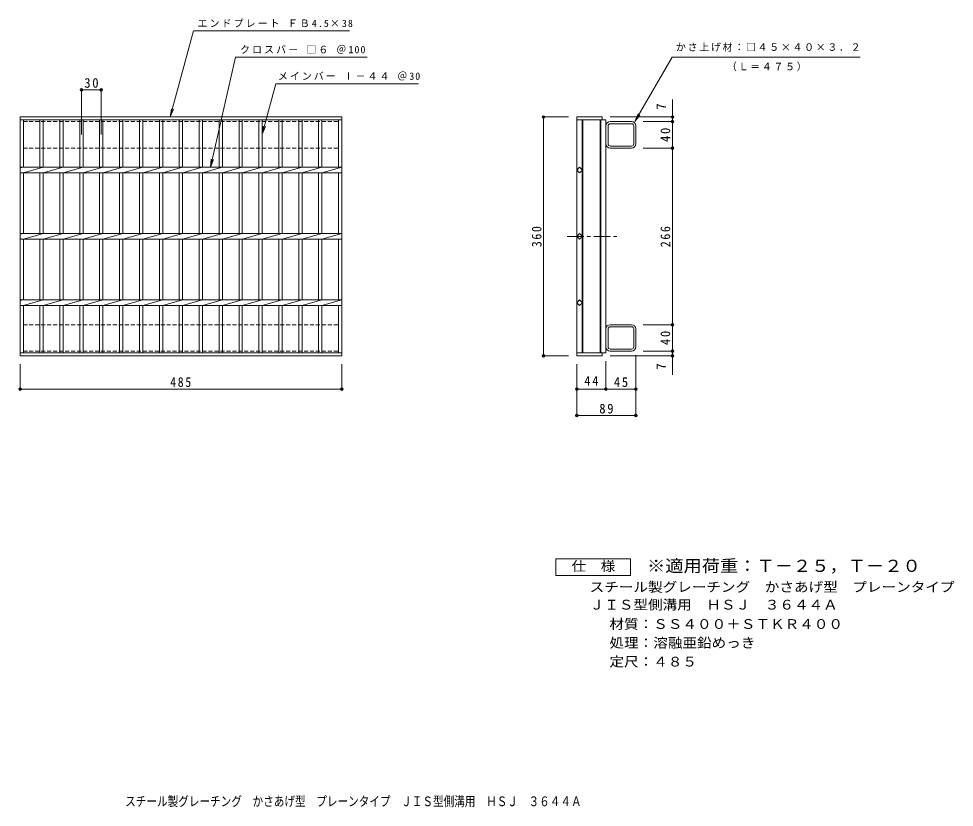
# Model space of a CAD drawing. Units: millimetres, scale not verified. Extents: x -625 to 785, y -684 to 504.
import ezdxf
from ezdxf.enums import TextEntityAlignment as Align

# ---------------------------------------------------------------- set-up
doc = ezdxf.new("R2010")
doc.units = ezdxf.units.MM
doc.header["$LTSCALE"] = 5
doc.header["$PDMODE"] = 32
doc.header["$PDSIZE"] = 4
doc.linetypes.add('CHAIN1', pattern=[8, 5, -1, 1, -1])
doc.linetypes.add('DASHED1', pattern=[1.8, 1.2, -0.6])
for name, color, linetype, lineweight in [('1-1_1-1ﾚｲﾔ', 2, 'Continuous', 9), ('1-2_1-2ﾚｲﾔ', 3, 'Continuous', 9), ('1-4_1-4ﾚｲﾔ', 7, 'Continuous', 9), ('F-4_F-4ﾚｲﾔ', 2, 'Continuous', 9)]:
    doc.layers.add(name, color=color, linetype=linetype, lineweight=lineweight)
doc.layers.add('F-5_F-5ﾚｲﾔ', color=2, linetype='Continuous')
doc.styles.add('ＭＳ ゴシック', font='')
doc.styles.get('ＭＳ ゴシック').set_extended_font_data('MS Gothic')

msp = doc.modelspace()

# ---------------------------------------------------------------- linework, layer by layer
at = {"layer": '1-1_1-1ﾚｲﾔ', "linetype": 'DASHED1'}
for p, q in [((-617.838, 348.861), (-142.838, 348.861)), ((-617.838, 308.861), (-617.838, 348.861)), ((-142.838, 348.861), (-142.838, 308.861)), ((-617.838, 308.861), (-142.838, 308.861)), ((-617.838, 42.861), (-142.838, 42.861)), ((-617.838, 42.861), (-617.838, 2.861)), ((-142.838, 2.861), (-142.838, 42.861)), ((-617.838, 2.861), (-142.838, 2.861))]:
    msp.add_line(p, q, dxfattribs=at)
at = {"layer": '1-1_1-1ﾚｲﾔ'}
for p, q in [((260.216, 315.261), (260.216, 342.461)), ((263.416, 315.261), (263.416, 342.461)), ((298.816, 348.861), (266.616, 348.861)), ((298.816, 345.661), (266.616, 345.661)), ((302.016, 315.261), (302.016, 342.461)), ((305.216, 315.261), (305.216, 342.461)), ((266.616, 312.061), (298.816, 312.061)), ((298.816, 308.861), (266.616, 308.861)), ((298.816, 42.861), (266.616, 42.861)), ((260.216, 36.461), (260.216, 9.261)), ((263.416, 36.461), (263.416, 9.261)), ((266.616, 39.661), (298.816, 39.661)), ((302.016, 36.461), (302.016, 9.261)), ((305.216, 36.461), (305.216, 9.261)), ((298.816, 6.061), (266.616, 6.061)), ((298.816, 2.861), (266.616, 2.861))]:
    msp.add_line(p, q, dxfattribs=at)
for centre, radius, start, end in [((266.616, 342.461), 6.4, 90, 180), ((266.616, 342.461), 3.2, 90, 180), ((298.816, 342.461), 6.4, 0, 90), ((298.816, 342.461), 3.2, 0, 90), ((266.616, 315.261), 6.4, 180, 270), ((266.616, 315.261), 3.2, 180, 270), ((298.816, 315.261), 6.4, 270, 0), ((298.816, 315.261), 3.2, 270, 0), ((266.616, 36.461), 6.4, 90, 180), ((298.816, 36.461), 6.4, 0, 90), ((266.616, 36.461), 3.2, 90, 180), ((298.816, 36.461), 3.2, 0, 90), ((266.616, 9.261), 6.4, 180, 270), ((266.616, 9.261), 3.2, 180, 270), ((298.816, 9.261), 3.2, 270, 0), ((298.816, 9.261), 6.4, 270, 0)]:
    msp.add_arc(centre, radius, start, end, dxfattribs=at)
at = {"layer": '1-2_1-2ﾚｲﾔ'}
for p, q in [((-622.838, 355.861), (-137.838, 355.861)), ((-622.838, -4.139), (-622.838, 355.861)), ((-137.838, 355.861), (-137.838, -4.139)), ((216.216, 355.861), (254.216, 355.861)), ((216.216, 355.861), (216.216, -4.139)), ((254.216, 355.861), (254.216, 351.361)), ((-622.838, 351.361), (-137.838, 351.361)), ((-617.838, 280.101), (-617.838, 351.361)), ((-592.837, 351.361), (-592.837, 280.101)), ((-587.838, 351.361), (-587.838, 280.101)), ((-562.838, 351.361), (-562.838, 280.101)), ((-557.837, 351.361), (-557.837, 280.101)), ((-532.838, 351.361), (-532.838, 280.101)), ((-527.838, 351.361), (-527.838, 280.101)), ((-502.837, 351.361), (-502.837, 280.101)), ((-497.838, 351.361), (-497.838, 280.101)), ((-472.838, 351.361), (-472.838, 280.101)), ((-467.837, 351.361), (-467.837, 280.101)), ((-442.837, 351.361), (-442.837, 280.101)), ((-437.838, 351.361), (-437.838, 280.101)), ((-412.837, 351.361), (-412.837, 280.101)), ((-407.838, 351.361), (-407.838, 280.101)), ((-382.838, 351.361), (-382.838, 280.101)), ((-377.838, 351.361), (-377.838, 280.101)), ((-352.838, 351.361), (-352.838, 280.101)), ((-347.838, 351.361), (-347.838, 280.101)), ((-322.837, 351.361), (-322.837, 280.101)), ((-317.838, 351.361), (-317.838, 280.101)), ((-292.838, 351.361), (-292.838, 280.101)), ((-287.837, 351.361), (-287.837, 280.101)), ((-262.838, 351.361), (-262.838, 280.101)), ((-257.838, 351.361), (-257.838, 280.101)), ((-232.838, 351.361), (-232.838, 280.101)), ((-227.838, 351.361), (-227.838, 280.101)), ((-202.837, 351.361), (-202.837, 280.101)), ((-197.838, 351.361), (-197.838, 280.101)), ((-172.837, 351.361), (-172.837, 280.101)), ((-167.838, 351.361), (-167.838, 280.101)), ((-142.838, 351.361), (-142.838, 280.101)), ((216.216, 351.361), (260.216, 351.361)), ((224.216, 351.361), (224.216, 276.346)), ((225.216, 351.361), (225.216, 0.361)), ((251.216, 351.361), (251.216, 0.361)), ((252.216, 351.361), (252.216, 0.361)), ((260.216, 351.361), (260.216, 0.361)), ((-622.838, 280.101), (-137.838, 280.101)), ((-617.838, 280.101), (-622.838, 279.101)), ((-622.838, 271.621), (-137.838, 271.621)), ((-587.838, 280.101), (-617.838, 271.621)), ((-617.838, 180.101), (-617.838, 271.621)), ((-592.837, 271.621), (-592.837, 180.101)), ((-557.837, 280.101), (-587.838, 271.621)), ((-587.838, 271.621), (-587.838, 180.101)), ((-562.838, 271.621), (-562.838, 180.101)), ((-527.838, 280.101), (-557.837, 271.621)), ((-557.837, 271.621), (-557.837, 180.101)), ((-532.838, 271.621), (-532.838, 180.101)), ((-497.838, 280.101), (-527.838, 271.621)), ((-527.838, 271.621), (-527.838, 180.101)), ((-502.837, 271.621), (-502.837, 180.101)), ((-467.837, 280.101), (-497.838, 271.621)), ((-497.838, 271.621), (-497.838, 180.101)), ((-472.838, 271.621), (-472.838, 180.101)), ((-437.838, 280.101), (-467.837, 271.621)), ((-467.837, 271.621), (-467.837, 180.101)), ((-442.837, 271.621), (-442.837, 180.101)), ((-407.838, 280.101), (-437.838, 271.621)), ((-437.838, 271.621), (-437.838, 180.101)), ((-412.837, 271.621), (-412.837, 180.101)), ((-377.837, 280.101), (-407.838, 271.621)), ((-407.838, 271.621), (-407.838, 180.101)), ((-382.838, 271.621), (-382.838, 180.101)), ((-347.838, 280.101), (-377.838, 271.621)), ((-377.838, 271.621), (-377.838, 180.101)), ((-352.838, 271.621), (-352.838, 180.101)), ((-317.838, 280.101), (-347.838, 271.621)), ((-347.838, 271.621), (-347.838, 180.101)), ((-322.837, 271.621), (-322.837, 180.101)), ((-287.837, 280.101), (-317.838, 271.621)), ((-317.838, 271.621), (-317.838, 180.101)), ((-292.838, 271.621), (-292.838, 180.101)), ((-257.838, 280.101), (-287.837, 271.621)), ((-287.837, 271.621), (-287.837, 180.101)), ((-262.838, 271.621), (-262.838, 180.101)), ((-227.838, 280.101), (-257.838, 271.621)), ((-257.838, 271.621), (-257.838, 180.101)), ((-232.838, 271.621), (-232.838, 180.101)), ((-197.838, 280.101), (-227.838, 271.621)), ((-227.838, 271.621), (-227.838, 180.101)), ((-202.837, 271.621), (-202.837, 180.101)), ((-167.837, 280.101), (-197.838, 271.621)), ((-197.838, 271.621), (-197.838, 180.101)), ((-172.837, 271.621), (-172.837, 180.101)), ((-137.837, 280.101), (-167.838, 271.621)), ((-167.838, 271.621), (-167.838, 180.101)), ((-142.838, 271.621), (-142.838, 180.101)), ((224.216, 275.376), (224.216, 0.361)), ((-622.838, 180.101), (-137.838, 180.101)), ((-617.838, 180.101), (-622.838, 179.101)), ((-622.838, 171.621), (-137.838, 171.621)), ((-587.838, 180.101), (-617.838, 171.621)), ((-617.838, 80.101), (-617.838, 171.621)), ((-592.837, 171.621), (-592.837, 80.101)), ((-557.837, 180.101), (-587.838, 171.621)), ((-587.838, 171.621), (-587.838, 80.101)), ((-562.838, 171.621), (-562.838, 80.101)), ((-527.838, 180.101), (-557.837, 171.621)), ((-557.837, 171.621), (-557.837, 80.101)), ((-532.838, 171.621), (-532.838, 80.101)), ((-497.838, 180.101), (-527.838, 171.621)), ((-527.838, 171.621), (-527.838, 80.101)), ((-502.837, 171.621), (-502.837, 80.101)), ((-467.837, 180.101), (-497.838, 171.621)), ((-497.838, 171.621), (-497.838, 80.101)), ((-472.838, 171.621), (-472.838, 80.101)), ((-437.838, 180.101), (-467.837, 171.621)), ((-467.837, 171.621), (-467.837, 80.101)), ((-442.837, 171.621), (-442.837, 80.101)), ((-407.838, 180.101), (-437.838, 171.621)), ((-437.838, 171.621), (-437.838, 80.101)), ((-412.837, 171.621), (-412.837, 80.101)), ((-377.837, 180.101), (-407.838, 171.621)), ((-407.838, 171.621), (-407.838, 80.101)), ((-382.838, 171.621), (-382.838, 80.101)), ((-347.838, 180.101), (-377.838, 171.621)), ((-377.838, 171.621), (-377.838, 80.101)), ((-352.838, 171.621), (-352.838, 80.101)), ((-317.838, 180.101), (-347.838, 171.621)), ((-347.838, 171.621), (-347.838, 80.101)), ((-322.837, 171.621), (-322.837, 80.101)), ((-287.837, 180.101), (-317.838, 171.621)), ((-317.838, 171.621), (-317.838, 80.101)), ((-292.838, 171.621), (-292.838, 80.101)), ((-257.838, 180.101), (-287.837, 171.621)), ((-287.837, 171.621), (-287.837, 80.101)), ((-262.838, 171.621), (-262.838, 80.101)), ((-227.838, 180.101), (-257.838, 171.621)), ((-257.838, 171.621), (-257.838, 80.101)), ((-232.838, 171.621), (-232.838, 80.101)), ((-197.838, 180.101), (-227.838, 171.621)), ((-227.838, 171.621), (-227.838, 80.101)), ((-202.837, 171.621), (-202.837, 80.101)), ((-167.837, 180.101), (-197.838, 171.621)), ((-197.838, 171.621), (-197.838, 80.101)), ((-172.837, 171.621), (-172.837, 80.101)), ((-137.837, 180.101), (-167.838, 171.621)), ((-167.838, 171.621), (-167.838, 80.101)), ((-142.838, 171.621), (-142.838, 80.101)), ((-622.838, 80.101), (-137.838, 80.101)), ((-617.838, 80.101), (-622.838, 79.101)), ((-622.838, 71.621), (-137.838, 71.621)), ((-587.838, 80.101), (-617.838, 71.621)), ((-617.838, 0.361), (-617.838, 71.621)), ((-592.837, 71.621), (-592.837, 0.361)), ((-557.837, 80.101), (-587.838, 71.621)), ((-587.838, 71.621), (-587.838, 0.361)), ((-562.838, 71.621), (-562.838, 0.361)), ((-527.838, 80.101), (-557.837, 71.621)), ((-557.837, 71.621), (-557.837, 0.361)), ((-532.838, 71.621), (-532.838, 0.361)), ((-497.838, 80.101), (-527.838, 71.621)), ((-527.838, 71.621), (-527.838, 0.361)), ((-502.837, 71.621), (-502.837, 0.361)), ((-467.837, 80.101), (-497.838, 71.621)), ((-497.838, 71.621), (-497.838, 0.361)), ((-472.838, 71.621), (-472.838, 0.361)), ((-437.838, 80.101), (-467.837, 71.621)), ((-467.837, 71.621), (-467.837, 0.361)), ((-442.837, 71.621), (-442.837, 0.361)), ((-407.838, 80.101), (-437.838, 71.621)), ((-437.838, 71.621), (-437.838, 0.361)), ((-412.837, 71.621), (-412.837, 0.361)), ((-377.837, 80.101), (-407.838, 71.621)), ((-407.838, 71.621), (-407.838, 0.361)), ((-382.838, 71.621), (-382.838, 0.361)), ((-347.838, 80.101), (-377.838, 71.621)), ((-377.838, 71.621), (-377.838, 0.361)), ((-352.838, 71.621), (-352.838, 0.361)), ((-317.838, 80.101), (-347.838, 71.621)), ((-347.838, 71.621), (-347.838, 0.361)), ((-322.837, 71.621), (-322.837, 0.361)), ((-287.837, 80.101), (-317.838, 71.621)), ((-317.838, 71.621), (-317.838, 0.361)), ((-292.838, 71.621), (-292.838, 0.361)), ((-257.838, 80.101), (-287.837, 71.621)), ((-287.837, 71.621), (-287.837, 0.361)), ((-262.838, 71.621), (-262.838, 0.361)), ((-227.838, 80.101), (-257.838, 71.621)), ((-257.838, 71.621), (-257.838, 0.361)), ((-232.838, 71.621), (-232.838, 0.361)), ((-197.838, 80.101), (-227.838, 71.621)), ((-227.838, 71.621), (-227.838, 0.361)), ((-202.837, 71.621), (-202.837, 0.361)), ((-167.837, 80.101), (-197.838, 71.621)), ((-197.838, 71.621), (-197.838, 0.361)), ((-172.837, 71.621), (-172.837, 0.361)), ((-137.837, 80.101), (-167.838, 71.621)), ((-167.838, 71.621), (-167.838, 0.361)), ((-142.838, 71.621), (-142.838, 0.361)), ((-137.838, 0.361), (-622.838, 0.361)), ((216.216, 0.361), (260.216, 0.361)), ((254.216, -4.139), (254.216, 0.361)), ((-137.838, -4.139), (-622.838, -4.139)), ((216.216, -4.139), (254.216, -4.139))]:
    msp.add_line(p, q, dxfattribs=at)
at = {"layer": '1-2_1-2ﾚｲﾔ', "linetype": 'CHAIN1'}
msp.add_line((201.766, 175.861), (279.528, 175.861), dxfattribs=at)
at = {"layer": '1-2_1-2ﾚｲﾔ'}
for points in [[(224.702, 275.861), (220.459, 271.618), (216.216, 275.861), (220.459, 280.104)], [(224.702, 175.861), (220.459, 171.618), (216.216, 175.861), (220.459, 180.104)], [(224.702, 75.861), (220.459, 80.104), (216.216, 75.861), (220.459, 71.618)]]:
    msp.add_lwpolyline(points, close=True, dxfattribs=at)
at = {"layer": '1-4_1-4ﾚｲﾔ'}
for p, q in [((-335.772, 280.101), (-298.055, 445.861)), ((-298.055, 445.861), (-99.632, 445.861)), ((-530.338, 329.414), (-530.338, 398.189)), ((-530.338, 396.689), (-500.338, 396.689)), ((-500.338, 329.414), (-500.338, 398.189)), ((-257.838, 329.85), (-237.471, 405.861)), ((-237.471, 405.861), (-22.158, 405.861)), ((360.216, -32.484), (360.216, 382.422)), ((-396.417, 355.861), (-394.785, 368.254)), ((-396.417, 355.861), (-391.633, 367.409)), ((203.716, 355.861), (164.716, 355.861)), ((166.216, -4.139), (166.216, 355.861)), ((266.716, 355.861), (361.716, 355.861)), ((303.816, 348.861), (308.6, 360.409)), ((303.816, 348.861), (311.426, 358.778)), ((-257.838, 329.85), (-256.206, 342.243)), ((-257.838, 329.85), (-253.054, 341.399)), ((316.316, 348.861), (361.716, 348.861)), ((316.316, 308.861), (361.716, 308.861)), ((-335.772, 280.101), (-334.613, 292.547)), ((-335.772, 280.101), (-331.431, 291.823)), ((316.316, 42.861), (361.716, 42.861)), ((316.316, 2.861), (361.716, 2.861)), ((203.716, -4.139), (164.716, -4.139)), ((260.216, -12.139), (260.216, -55.639)), ((266.716, -4.139), (361.716, -4.139)), ((305.216, -3.239), (305.216, -95.639)), ((-622.838, -16.639), (-622.838, -55.639)), ((-137.838, -16.639), (-137.838, -55.639)), ((216.216, -16.639), (216.216, -95.639)), ((-622.838, -54.139), (-137.838, -54.139)), ((216.216, -54.139), (305.216, -54.139)), ((216.216, -94.139), (305.216, -94.139))]:
    msp.add_line(p, q, dxfattribs=at)
for points in [[(-396.417, 355.861), (-361.583, 485.861), (-126.136, 485.861)], [(303.816, 348.861), (359.819, 445.861), (643.212, 445.861)]]:
    msp.add_lwpolyline(points, dxfattribs=at)
for p in [(-530.338, 396.689), (-500.338, 396.689), (166.216, 355.861), (360.216, 355.861), (360.216, 348.861), (360.216, 308.861), (360.216, 42.861), (360.216, 2.861), (166.216, -4.139), (360.216, -4.139), (-622.838, -54.139), (-137.838, -54.139), (216.216, -54.139), (260.216, -54.139), (305.216, -54.139), (216.216, -94.139), (305.216, -94.139)]:
    msp.add_point(p, dxfattribs=at)
at = {"layer": 'F-4_F-4ﾚｲﾔ'}
msp.add_lwpolyline([(184.536, -335.188), (184.536, -310.188), (297.036, -310.188), (297.036, -335.188)], close=True, dxfattribs=at)

# ---------------------------------------------------------------- texts
at = {"layer": '1-4_1-4ﾚｲﾔ', "color": 2, "style": 'ＭＳ ゴシック'}
for p in [(355.216, 366.582), (355.216, -25.156)]:
    msp.add_text('7', height=14.66, rotation=90, dxfattribs=at).set_placement(p, align=Align.BOTTOM_LEFT)
at = {"layer": '1-4_1-4ﾚｲﾔ', "char_height": 11, "attachment_point": 7, "style": 'ＭＳ ゴシック'}
for s, insert in [('\\T1.21;エンドプレート\\~ＦＢ4.5×38', (-355.499, 490.861)), ('\\T1.17;かさ上げ材：□４５×４０×３．２', (365.712, 454.393)), ('\\T1.21;クロスバー\\~□６\\~＠100', (-291.277, 450.861)), ('\\T1.17;（Ｌ＝４７５）', (442.364, 424.841)), ('\\T1.2;メインバー\\~Ⅰ－４４\\~＠30', (-234.192, 410.861))]:
    msp.add_mtext(s, dxfattribs=dict(at, insert=insert))
at = {"layer": '1-4_1-4ﾚｲﾔ', "color": 2, "char_height": 14.66, "attachment_point": 7, "style": 'ＭＳ ゴシック'}
for s, insert in [('\\T1.27;\\W0.95;30', (-525.963, 399.689)), ('\\T1.27;\\W0.9;485', (-396.588, -51.139)), ('\\T1.27;\\W0.95;44', (227.591, -49.139)), ('\\T1.27;\\W0.95;45', (272.091, -51.139)), ('\\T1.27;\\W0.95;89', (250.091, -91.139))]:
    msp.add_mtext(s, dxfattribs=dict(at, insert=insert))
at = {"layer": '1-4_1-4ﾚｲﾔ', "color": 2, "char_height": 14.66, "attachment_point": 7, "rotation": 90, "style": 'ＭＳ ゴシック'}
for s, insert in [('\\T1.27;\\W0.95;40', (357.216, 318.236)), ('\\T1.27;\\W0.9;360', (163.216, 159.611)), ('\\T1.27;\\W0.9;266', (357.216, 159.611)), ('\\T1.27;\\W0.95;40', (357.216, 12.236))]:
    msp.add_mtext(s, dxfattribs=dict(at, insert=insert))
at = {"layer": 'F-4_F-4ﾚｲﾔ', "style": 'ＭＳ ゴシック', "width": 1.1}
for s, p in [('仕\u3000様', (208.286, -332.688)), ('スチール製グレーチング\u3000かさあげ型\u3000プレーンタイプ', (235.581, -364.148)), ('ＪＩＳ型側溝用\u3000ＨＳＪ\u3000３６４４Ａ', (235.581, -390.806)), ('材質：ＳＳ４００＋ＳＴＫＲ４００', (265.437, -419.92)), ('処理：溶融亜鉛めっき', (265.437, -448.307)), ('定尺：４８５', (265.437, -476.654))]:
    msp.add_text(s, height=14.66, dxfattribs=at).set_placement(p, align=Align.BOTTOM_LEFT)
at = {"layer": 'F-5_F-5ﾚｲﾔ', "color": 3, "style": 'ＭＳ ゴシック', "width": 1.1}
msp.add_text('※適用荷重：Ｔ－２５，Ｔ－２０', height=18.33, dxfattribs=at).set_placement((322.036, -335.188), align=Align.BOTTOM_LEFT)
at = {"layer": 'F-5_F-5ﾚｲﾔ', "style": 'ＭＳ ゴシック', "width": 0.8}
msp.add_text('スチール製グレーチング\u3000かさあげ型\u3000プレーンタイプ\u3000ＪＩＳ型側溝用\u3000ＨＳＪ\u3000３６４４Ａ', height=14.66, dxfattribs=at).set_placement((-464.379, -687.109), align=Align.BOTTOM_LEFT)

doc.saveas('drawing.dxf')
